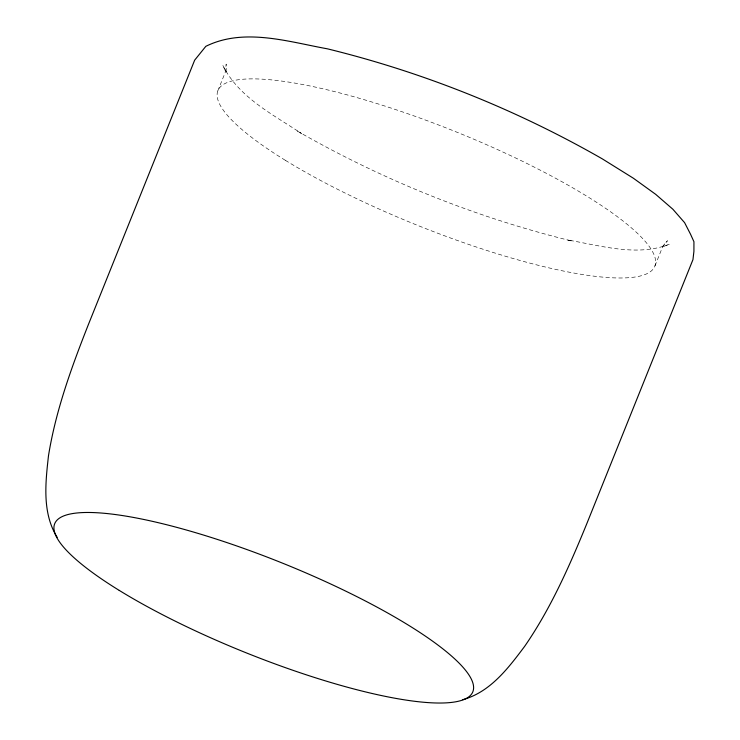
<?xml version="1.0" encoding="UTF-8"?>
<svg xmlns="http://www.w3.org/2000/svg" width="740" height="740" viewBox="0 0 740 740"><rect width="100%" height="100%" fill="white"/><g stroke="black" fill="none" stroke-linecap="round" stroke-linejoin="round"><path stroke-width="0.56" stroke-dasharray="3.7 2.78" d="M217.782 90.937L225.238 72.4L226.181 64.121L226.163 72.705L222.768 65.231C238.53 97.375 273.005 114.423 301.522 133.533L297.351 131.082C383.237 180.283 476.116 217.588 572.27 241.12L567.469 239.982C600.473 245.467 637.103 257.168 669.645 244.089L661.995 247.151L667.443 240.731L662.402 247.373L654.946 265.919M285.335 160.303A235.45 50.56 21.9 0 0 649.544 272.274A235.45 50.56 21.9 0 0 374.209 102.712A235.45 50.56 21.9 0 0 285.335 160.303"/><path stroke-width="1.11" d="M462.824 699.679C490.361 692.057 508.297 668.137 524.632 646.381C550.801 608.502 569.449 566.091 586.82 523.652L692.964 259.611L693.917 251.332L693.935 241.712L690.54 234.228L684.611 222.675L672.891 209.254L655.649 194.306L633.32 178.192L602.277 158.85C516.381 109.65 423.511 72.353 327.348 48.812C288.064 41.708 243.913 27.491 205.822 46.333L194.666 60.162L88.523 324.203C71.688 366.855 55.796 410.358 48.479 455.794C45.455 482.859 42.014 512.987 57.165 537.305M119.251 590.409A225.312 48.377 21.9 0 0 467.773 697.561A225.312 48.377 21.9 0 0 204.296 535.298A225.312 48.377 21.9 0 0 119.251 590.409"/></g></svg>
